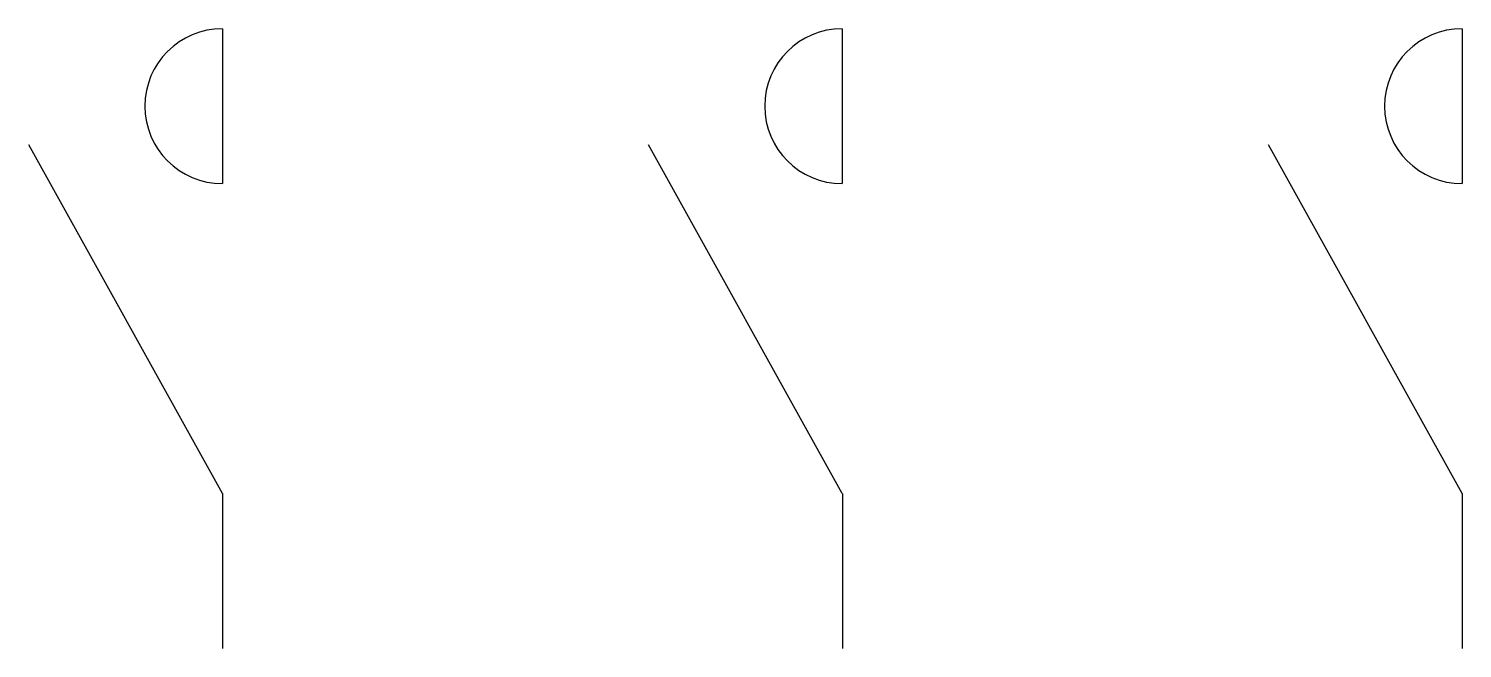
# Model space of a CAD drawing. Header units: millimetres. Extents: x -2.5 to 16, y -8 to 0.
import ezdxf

# ---------------------------------------------------------------- set-up
doc = ezdxf.new("R2010")
doc.units = ezdxf.units.MM
doc.layers.add('EPLAN300', color=5, linetype='Continuous', lineweight=25)

msp = doc.modelspace()

# ---------------------------------------------------------------- linework, layer by layer
at = {"layer": 'EPLAN300', "linetype": 'Continuous', "lineweight": 25}
for p, q in [((0, 0), (0, -2)), ((8, 0), (8, -2)), ((16, 0), (16, -2)), ((0.003, -5.998), (0.003, -7.998)), ((8.003, -5.998), (8.003, -7.998)), ((16.003, -5.998), (16.003, -7.998))]:
    msp.add_line(p, q, dxfattribs=at)
at = {"layer": 'EPLAN300', "linetype": 'Continuous', "lineweight": 25, "ltscale": 4}
for p, q in [((0, -6), (-2.5, -1.5)), ((8, -6), (5.5, -1.5)), ((16, -6), (13.5, -1.5))]:
    msp.add_line(p, q, dxfattribs=at)
for centre in [(0, -1), (8, -1), (16, -1)]:
    msp.add_arc(centre, 1, 90, 270, dxfattribs=at)

doc.saveas('drawing.dxf')
